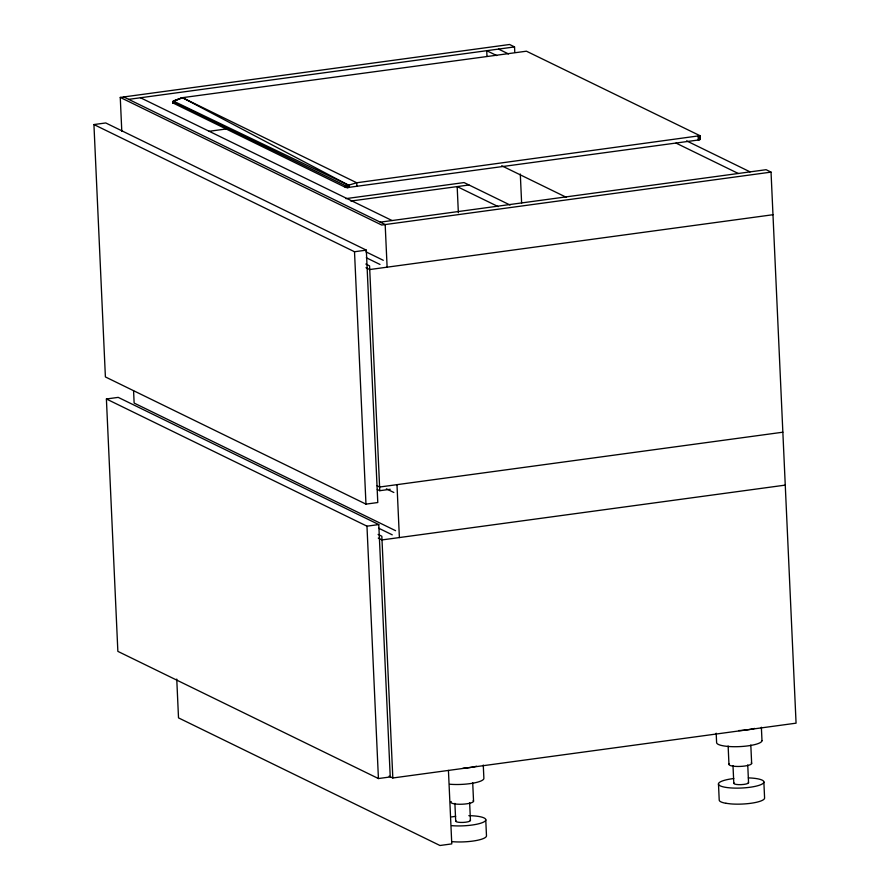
<?xml version="1.0" encoding="UTF-8"?>
<svg xmlns="http://www.w3.org/2000/svg" width="890" height="890" viewBox="0 0 890 890"><rect width="100%" height="100%" fill="white"/><g stroke="black" fill="none" stroke-linecap="round" stroke-linejoin="round"><path stroke-width="1.33" d="M356.879 186.433L356.712 182.762L182.417 97.677L173.072 101.516C173.583 105.365 173.016 100.37 173.305 101.861L346.065 185.954L356.712 182.762L699.974 135.692L526.435 51.197L182.417 97.677L173.428 101.093L173.138 103.051L345.331 187.278L347.289 187.579L698.294 140.019L699.918 139.074M173.138 103.051L173.428 101.093L349.18 185.509L349.281 187.467M173.305 101.861L173.172 103.196L173.072 101.516M173.494 102.751L173.428 101.093L173.494 102.751L174.073 101.649M345.676 187.401L346.065 185.954L346.132 187.49L347.211 185.921L347.934 187.567L348.524 185.687L348.613 187.534L347.857 185.832L345.62 185.899L345.331 187.278L345.276 185.799L345.676 187.401L345.62 185.899L346.132 187.49L346.611 185.965L347.289 187.579L347.857 185.832L349.18 185.509L182.417 97.677L174.284 100.648M121.797 131.331L120.261 97.422L509.603 44.5L514.542 46.914L514.787 52.41M128.672 99.357L514.542 46.914M93.928 124.555L105.754 122.954L366.324 250.135L377.783 502.527L365.968 504.129L105.398 376.937L93.928 124.555L354.509 251.748L366.324 250.135M208.883 131.331L226.728 128.905M345.887 198.637L464.057 182.572L510.037 205.012M350.827 201.051L468.997 184.987M380.241 222.155L766.101 169.701L771.04 172.115L796.072 723.169L392.824 777.982L389.119 776.169M771.04 172.115L381.699 225.037L120.261 97.422M772.976 214.724L369.728 269.536L366.001 267.712M106.4 398.987L118.214 397.374L378.784 524.566L390.243 776.948L378.428 778.55L117.858 651.369L106.4 398.987L366.969 526.168L378.784 524.566M782.855 432.206L379.607 487.019L377.115 485.807M377.282 489.478L379.774 490.702L390.198 489.278M785.258 485.117L382.01 539.918L378.272 538.105M725.94 803.292L730.657 803.881A22.695 5.028 -2.6 0 0 753.352 802.902A22.695 5.028 -2.6 0 0 764.588 798.03L763.865 782.01M452.209 841.64L452.554 841.684A22.695 5.028 -2.6 0 0 475.249 840.705A22.695 5.028 -2.6 0 0 486.485 835.832L485.762 819.812M498.545 49.084L508.513 53.945M686.602 140.876L750.114 171.881M496.687 55.558L486.73 50.686L486.975 56.204M676.022 143.09L738.299 173.483M501.693 165.763L566.452 197.38M498.211 206.625L457.171 186.589L458.361 212.743M140.487 97.755L392.056 220.542M123.732 96.954L385.181 224.558L387.117 267.178M365.868 251.792L383.301 260.303M366.302 257.766L379.997 264.452M365.834 264.041L369.561 265.865L379.774 490.702M386.371 488.832L393.847 492.482M395.583 530.685L134.134 403.07L133.578 390.788M378.573 528.148L392.268 534.834M378.105 534.423L381.843 536.247L392.824 777.982M173.639 101.827L173.884 102.617M347.857 185.832L347.934 187.567M761.373 727.23L761.985 740.591M750.815 745.019L751.649 763.398M747.745 764.944L748.546 782.666M732.993 765.578L733.805 783.311M728.131 746.009L728.966 764.388M699.941 135.547L700.029 139.519M699.618 135.992L699.785 139.663M699.229 136.126L699.395 139.797M698.739 136.248L698.906 139.919M698.127 136.348L698.294 140.019M716.183 733.204L716.606 742.56A22.762 5.04 -2.6 0 0 739.323 746.621A22.762 5.04 -2.6 0 0 762.029 740.591M718.486 783.979L719.209 799.999A22.695 5.028 -2.6 0 0 726.04 803.325M520.305 174.028L521.629 203.12M483.27 765.033L483.882 778.394A22.762 5.04 -2.6 0 1 449.94 784.246M472.712 782.822L473.547 801.2M469.642 802.736L470.443 820.469M454.89 803.381L455.702 821.114M448.438 770.417L451.775 843.898L439.96 845.5L178.512 717.885L176.754 679.07M396.984 484.661L399.387 537.56M354.509 251.748L365.968 504.129M366.969 526.168L378.428 778.55M347.211 185.921L347.289 187.579M173.183 101.315L173.25 102.895M173.116 101.705L173.172 103.196M748.312 782.254A7.398 1.635 -2.6 0 1 741.181 784.635A7.398 1.635 -2.6 0 1 734.039 782.877M751.282 762.763A11.381 2.525 -2.6 0 1 740.324 766.423A11.381 2.525 -2.6 0 1 729.322 763.72M748.345 777.893A22.762 5.04 -2.6 0 1 759.582 785.158A22.762 5.04 -2.6 0 1 722.891 786.782A22.762 5.04 -2.6 0 1 733.794 778.539M754.664 728.421A22.762 5.04 -2.6 0 1 738.678 730.59M470.209 820.057A7.398 1.635 -2.6 0 1 463.078 822.427A7.398 1.635 -2.6 0 1 455.936 820.68M473.18 800.566A11.381 2.525 -2.6 0 1 462.222 804.215A11.381 2.525 -2.6 0 1 451.219 801.523M468.83 815.663A22.762 5.04 -2.6 0 1 484.127 821.793A22.762 5.04 -2.6 0 1 451.82 825.664M451.664 816.92A22.762 5.04 -2.6 0 1 455.691 816.341M476.562 766.212A22.762 5.04 -2.6 0 1 462.945 768.259"/></g></svg>
